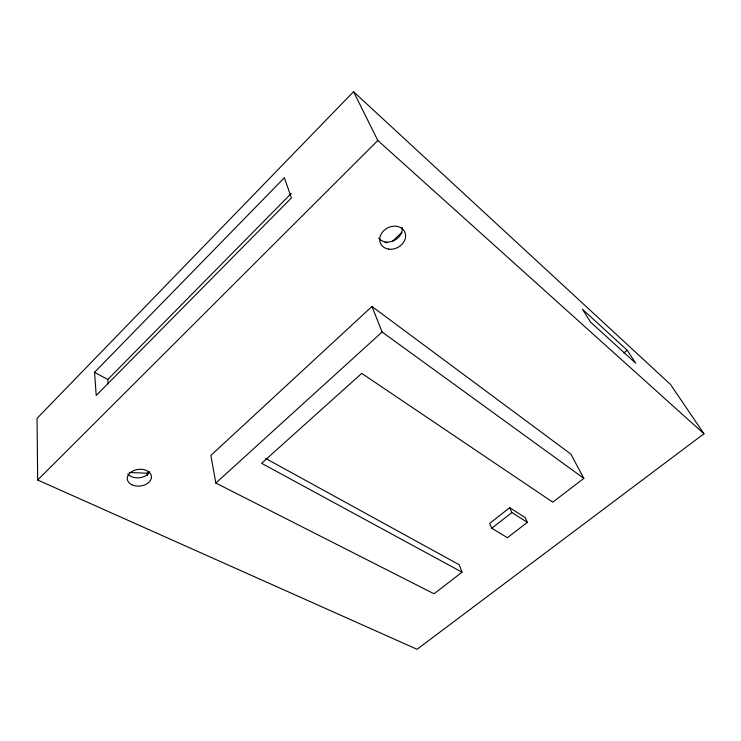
<?xml version="1.0" encoding="UTF-8"?>
<svg xmlns="http://www.w3.org/2000/svg" width="741" height="741" viewBox="0 0 741 741"><rect width="100%" height="100%" fill="white"/><g stroke="black" fill="none" stroke-linecap="round" stroke-linejoin="round"><path stroke-width="1.11" d="M353.54 91.708L37.05 418.341L37.671 480.011L417.072 649.292L703.95 433.772L670.494 384.44L353.54 91.708L377.817 140.484L703.95 433.772M94.542 372.297L284.377 177.72L291.398 197.958L96.21 395.472L94.542 372.297L107.797 379.503L108.167 383.903M107.797 379.503L291.241 193.466M37.671 480.011L377.817 140.484M129.304 472.499L147.218 473.212L148.895 471.619M392.146 241.612L401.965 232.331M462.032 572.209L261.592 463.31L361.747 373.381L552.777 502.166L583.843 478.38L570.876 454.103L371.973 306.478L210.861 455.428L215.844 483.049L434.031 593.782L462.032 572.209L459.17 564.725L265.815 458.531M215.844 483.049L382.097 332.005L371.973 306.478M623.839 352.957L627.201 350.234L635.704 363.201L590.67 322.196L582.37 309.145L627.201 350.234M509.715 507.696L489.681 523.368L491.755 528.259L507.39 537.716L527.342 522.349L525.119 517.524L509.715 507.696L511.901 512.55L527.342 522.349M491.755 528.259L511.901 512.55M384.996 242.418L387.2 242.715M382.097 332.005L583.843 478.38M147.218 473.212L147.478 475.435M149.543 472.128A12.088 8.383 -6.2 0 1 138.919 477.806A12.088 8.383 -6.2 0 1 127.785 473.916M402.15 227.422A13.282 10.985 -27.1 0 1 393.823 240.64A13.282 10.985 -27.1 0 1 378.66 238.259M131.824 484.734A12.18 8.392 -6.4 0 0 151.368 478.214A12.18 8.392 -6.4 0 0 134.89 470.137A12.18 8.392 -6.4 0 0 131.824 484.734M388.655 249.106A13.403 11.013 -26.9 0 0 405.327 233.572A13.403 11.013 -26.9 0 0 384.005 230.442A13.403 11.013 -26.9 0 0 388.655 249.106"/></g></svg>
